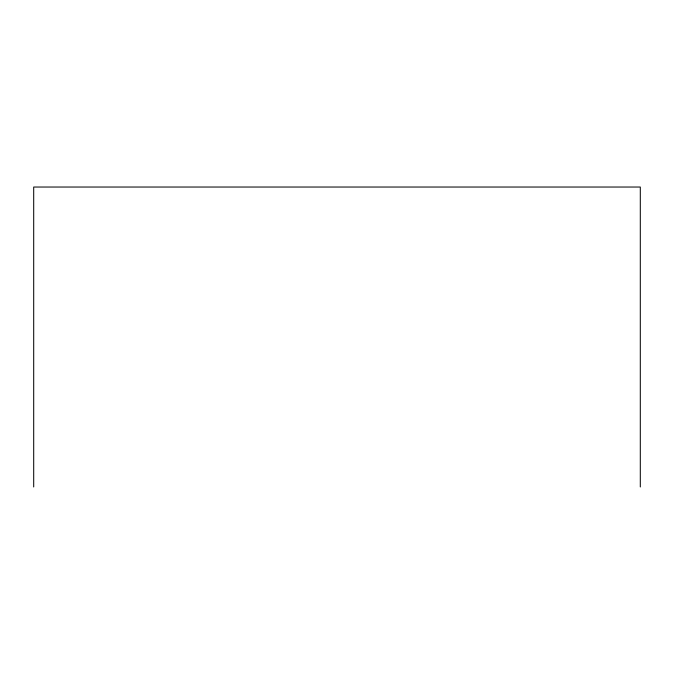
<?xml version="1.0" encoding="UTF-8"?>
<svg xmlns="http://www.w3.org/2000/svg" width="674" height="674" viewBox="0 0 674 674"><rect width="100%" height="100%" fill="white"/><g stroke="black" fill="none" stroke-linecap="round" stroke-linejoin="round"><path stroke-width="1.01" d="M640.3 486.965L640.3 187.035L33.7 187.035L33.7 486.965"/></g></svg>
